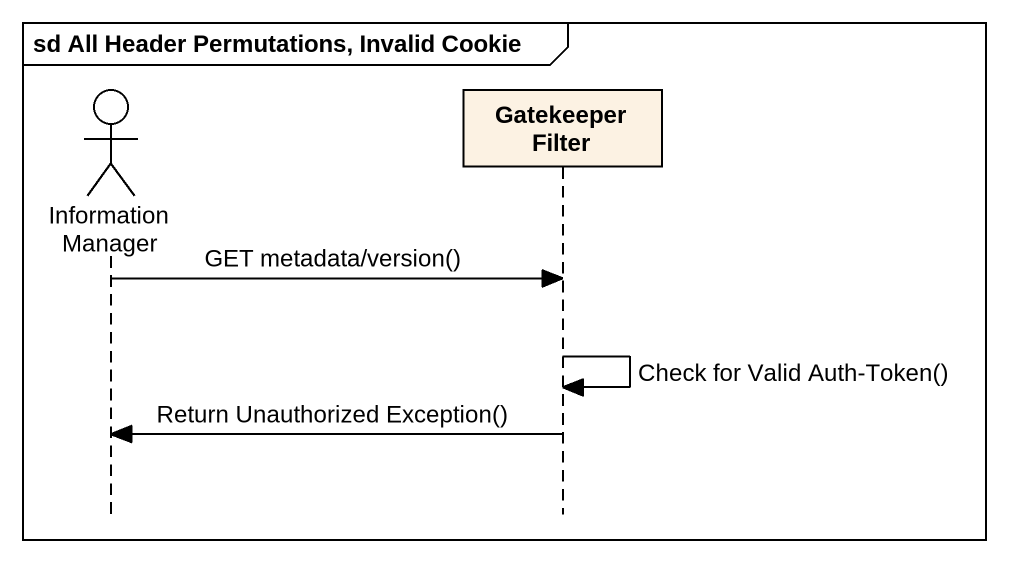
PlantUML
@startuml
mainframe sd All Header Permutations, Invalid Cookie
hide footbox
actor "Information Manager" as Information_Manager
participant "Gatekeeper Filter" as Gatekeeper_Filter

Information_Manager -> Gatekeeper_Filter : GET metadata/version()
Gatekeeper_Filter -> Gatekeeper_Filter : Check for Valid Auth-Token()
Gatekeeper_Filter -> Information_Manager : Return Unauthorized Exception()
@enduml
